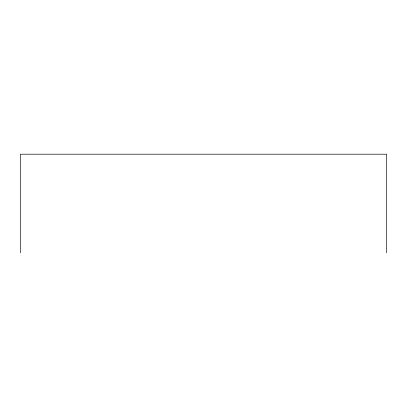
<?xml version="1.0" encoding="UTF-8"?>
<svg xmlns="http://www.w3.org/2000/svg" width="407" height="407" viewBox="0 0 407 407"><rect width="100%" height="100%" fill="white"/><g stroke="black" fill="none" stroke-linecap="round" stroke-linejoin="round"><path stroke-width="0.61" d="M386.65 252.798L386.65 154.202L20.35 154.202L20.35 252.798"/></g></svg>
